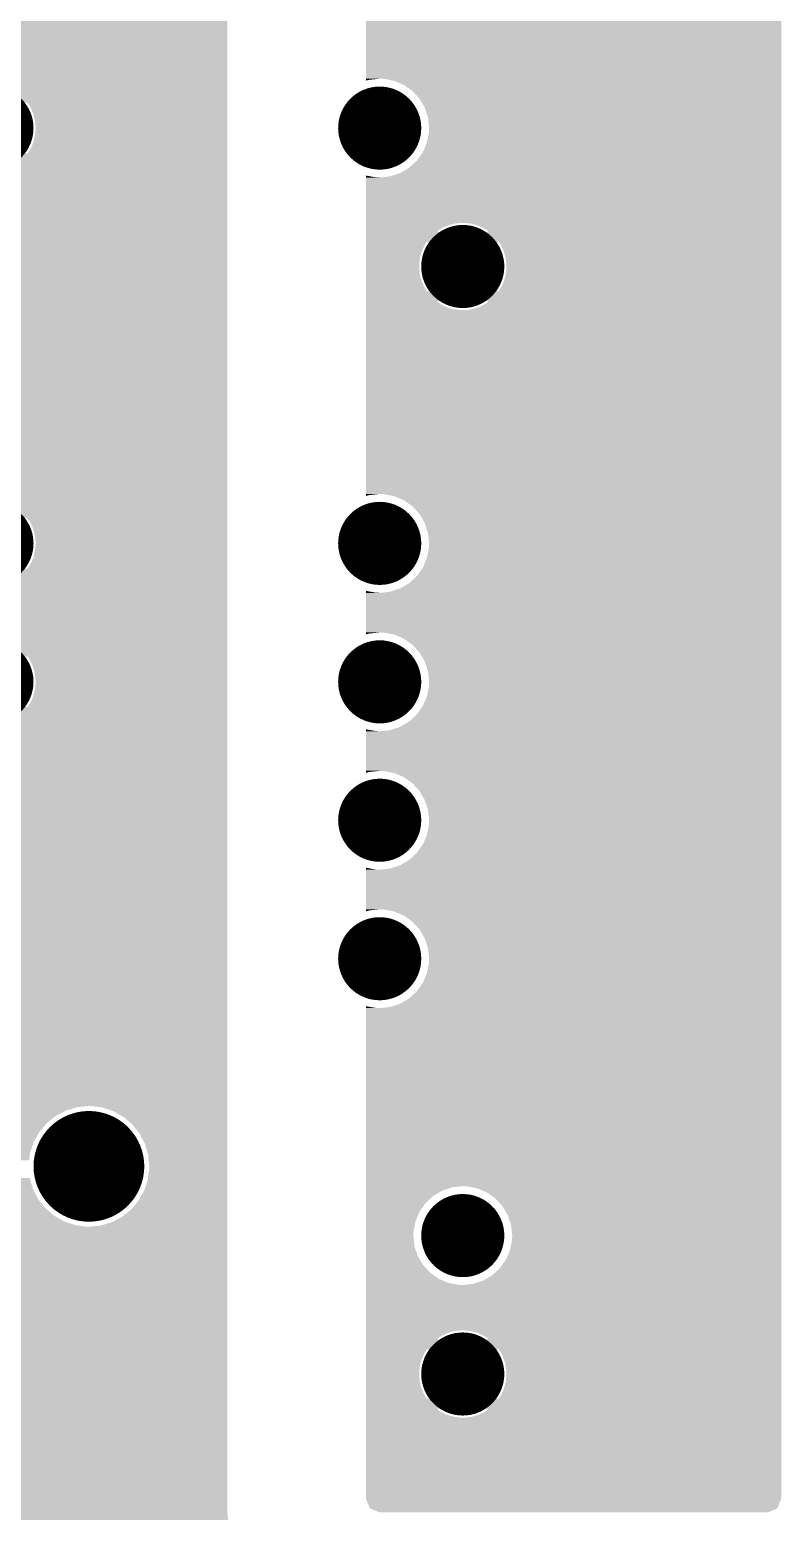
# Model space of a CAD drawing. Extents: x 295 to 953, y 10 to 290.
# Drawn here: x 604.23 to 615.6, y 142.3 to 164.8 of the extents above; entities that cross this region are included whole.
import ezdxf

# ---------------------------------------------------------------- set-up
doc = ezdxf.new("R2010")
doc.units = 0
doc.header["$LTSCALE"] = 5
doc.header["$MEASUREMENT"] = 0
doc.layers.get('0').update_dxf_attribs({"linetype": 'CONTINUOUS', "lineweight": 25})

msp = doc.modelspace()

# ---------------------------------------------------------------- linework, layer by layer
for points, const_width in [([(603.346, 163.313, 1), (603.974, 163.313, 1)], 0.629), ([(609.213, 163.313, 1), (609.842, 163.313, 1)], 0.629), ([(610.47, 161.218, 1), (611.099, 161.218, 1)], 0.629), ([(603.346, 157.027, 1), (603.974, 157.027, 1)], 0.629), ([(609.213, 157.027, 1), (609.842, 157.027, 1)], 0.629), ([(603.346, 154.931, 1), (603.974, 154.931, 1)], 0.629), ([(609.213, 154.931, 1), (609.842, 154.931, 1)], 0.629), ([(609.213, 152.836, 1), (609.842, 152.836, 1)], 0.629), ([(609.213, 150.74, 1), (609.842, 150.74, 1)], 0.629), ([(604.708, 147.597, 1), (605.546, 147.597, 1)], 0.838), ([(610.47, 146.549, 1), (611.099, 146.549, 1)], 0.629), ([(610.47, 144.454, 1), (611.099, 144.454, 1)], 0.629)]:
    msp.add_lwpolyline(points, format="xyb", close=True, dxfattribs=dict(const_width=const_width))
for points in [[(609.318, 164.061), (609.318, 166.756), (615.604, 164.061), (615.604, 166.756)], [(563.322, 163.973), (563.322, 165.543), (607.222, 163.973), (607.222, 165.543)], [(609.318, 164.044), (609.318, 164.061), (609.37, 164.044), (609.528, 164.061)], [(609.318, 164.032), (609.318, 164.044), (609.32, 164.032), (609.37, 164.044)], [(609.593, 164.058), (609.528, 164.061), (615.604, 164.058), (615.604, 164.061)], [(609.749, 164.028), (609.593, 164.058), (615.604, 164.028), (615.604, 164.058)], [(603.693, 163.972), (603.66, 163.973), (607.222, 163.972), (607.222, 163.973)], [(603.74, 163.968), (603.693, 163.972), (607.222, 163.968), (607.222, 163.972)], [(603.786, 163.961), (603.74, 163.968), (607.222, 163.961), (607.222, 163.968)], [(603.832, 163.95), (603.786, 163.961), (607.222, 163.95), (607.222, 163.961)], [(603.877, 163.937), (603.832, 163.95), (607.222, 163.937), (607.222, 163.95)], [(603.921, 163.92), (603.877, 163.937), (607.222, 163.92), (607.222, 163.937)], [(603.963, 163.899), (603.921, 163.92), (607.222, 163.899), (607.222, 163.92)], [(603.924, 163.731), (604.043, 163.85), (607.222, 163.731), (607.222, 163.85)], [(604.004, 163.876), (603.963, 163.899), (607.222, 163.876), (607.222, 163.899)], [(604.043, 163.85), (604.004, 163.876), (607.222, 163.85), (607.222, 163.876)], [(609.318, 164.031), (609.318, 164.032), (609.318, 164.031), (609.32, 164.032)], [(609.894, 163.965), (609.749, 164.028), (615.604, 163.965), (615.604, 164.028)], [(610.023, 163.874), (609.894, 163.965), (615.604, 163.874), (615.604, 163.965)], [(610.13, 163.757), (610.023, 163.874), (615.604, 163.757), (615.604, 163.874)], [(563.322, 163.696), (563.322, 163.731), (607.222, 163.696), (607.222, 163.731)], [(604.208, 163.681), (604.198, 163.696), (607.222, 163.681), (607.222, 163.696)], [(604.233, 163.642), (604.208, 163.681), (607.222, 163.642), (607.222, 163.681)], [(604.255, 163.6), (604.233, 163.642), (607.222, 163.6), (607.222, 163.642)], [(604.274, 163.557), (604.255, 163.6), (607.222, 163.557), (607.222, 163.6)], [(610.209, 163.621), (610.13, 163.757), (615.604, 163.621), (615.604, 163.757)], [(610.259, 163.47), (610.209, 163.621), (615.604, 163.47), (615.604, 163.621)], [(604.289, 163.513), (604.274, 163.557), (607.222, 163.513), (607.222, 163.557)], [(604.302, 163.467), (604.289, 163.513), (607.222, 163.467), (607.222, 163.513)], [(604.311, 163.421), (604.302, 163.467), (607.222, 163.421), (607.222, 163.467)], [(604.317, 163.374), (604.311, 163.421), (607.222, 163.374), (607.222, 163.421)], [(604.32, 163.328), (604.317, 163.374), (607.222, 163.328), (607.222, 163.374)], [(610.276, 163.313), (610.259, 163.47), (615.604, 163.313), (615.604, 163.47)], [(604.284, 163.096), (604.297, 163.141), (607.222, 163.096), (607.222, 163.141)], [(604.297, 163.141), (604.308, 163.187), (607.222, 163.141), (607.222, 163.187)], [(604.308, 163.187), (604.315, 163.234), (607.222, 163.187), (607.222, 163.234)], [(604.315, 163.234), (604.319, 163.281), (607.222, 163.234), (607.222, 163.281)], [(604.319, 163.281), (604.32, 163.328), (607.222, 163.281), (607.222, 163.328)], [(610.242, 163.092), (610.273, 163.247), (615.604, 163.092), (615.604, 163.247)], [(610.273, 163.247), (610.276, 163.313), (615.604, 163.247), (615.604, 163.313)], [(563.322, 162.895), (563.322, 162.93), (607.222, 162.895), (607.222, 162.93)], [(604.198, 162.93), (604.223, 162.969), (607.222, 162.93), (607.222, 162.969)], [(604.223, 162.969), (604.247, 163.01), (607.222, 162.969), (607.222, 163.01)], [(604.247, 163.01), (604.267, 163.053), (607.222, 163.01), (607.222, 163.053)], [(604.267, 163.053), (604.284, 163.096), (607.222, 163.053), (607.222, 163.096)], [(610.088, 162.818), (610.18, 162.947), (615.604, 162.818), (615.604, 162.947)], [(610.18, 162.947), (610.242, 163.092), (615.604, 162.947), (615.604, 163.092)], [(603.86, 162.684), (603.904, 162.7), (607.222, 162.684), (607.222, 162.7)], [(603.904, 162.7), (603.947, 162.719), (607.222, 162.7), (607.222, 162.719)], [(604.043, 162.776), (603.924, 162.895), (607.222, 162.776), (607.222, 162.895)], [(603.947, 162.719), (603.989, 162.741), (607.222, 162.719), (607.222, 162.741)], [(603.989, 162.741), (604.028, 162.765), (607.222, 162.741), (607.222, 162.765)], [(604.028, 162.765), (604.043, 162.776), (607.222, 162.765), (607.222, 162.776)], [(609.835, 162.631), (609.972, 162.711), (615.604, 162.631), (615.604, 162.711)], [(609.972, 162.711), (610.088, 162.818), (615.604, 162.711), (615.604, 162.818)], [(563.322, 162.131), (563.322, 162.653), (607.222, 162.131), (607.222, 162.653)], [(603.675, 162.653), (603.722, 162.656), (607.222, 162.653), (607.222, 162.656)], [(603.722, 162.656), (603.768, 162.662), (607.222, 162.656), (607.222, 162.662)], [(603.768, 162.662), (603.814, 162.671), (607.222, 162.662), (607.222, 162.671)], [(603.814, 162.671), (603.86, 162.684), (607.222, 162.671), (607.222, 162.684)], [(609.318, 162.594), (609.318, 162.595), (609.32, 162.594), (609.318, 162.595)], [(609.318, 162.567), (609.318, 162.594), (609.474, 162.567), (609.32, 162.594)], [(609.318, 162.565), (609.318, 162.567), (609.528, 162.565), (609.474, 162.567)], [(609.318, 161.878), (609.318, 162.565), (615.604, 161.878), (615.604, 162.565)], [(609.528, 162.565), (609.685, 162.582), (615.604, 162.565), (615.604, 162.582)], [(609.685, 162.582), (609.835, 162.631), (615.604, 162.582), (615.604, 162.631)], [(579.141, 162.107), (578.968, 162.131), (607.222, 162.107), (607.222, 162.131)], [(579.307, 162.051), (579.141, 162.107), (607.222, 162.051), (607.222, 162.107)], [(579.459, 161.965), (579.307, 162.051), (607.222, 161.965), (607.222, 162.051)], [(579.591, 161.851), (579.459, 161.965), (607.222, 161.851), (607.222, 161.965)], [(579.7, 161.714), (579.591, 161.851), (607.222, 161.714), (607.222, 161.851)], [(609.318, 161.876), (609.318, 161.878), (610.738, 161.876), (610.785, 161.878)], [(609.318, 161.871), (609.318, 161.876), (610.691, 161.871), (610.738, 161.876)], [(609.318, 161.863), (609.318, 161.871), (610.645, 161.863), (610.691, 161.871)], [(609.318, 161.851), (609.318, 161.863), (610.599, 161.851), (610.645, 161.863)], [(609.318, 161.836), (609.318, 161.851), (610.555, 161.836), (610.599, 161.851)], [(609.318, 161.818), (609.318, 161.836), (610.511, 161.818), (610.555, 161.836)], [(609.318, 161.797), (609.318, 161.818), (610.469, 161.797), (610.511, 161.818)], [(609.318, 161.773), (609.318, 161.797), (610.429, 161.773), (610.469, 161.797)], [(610.817, 161.877), (610.785, 161.878), (615.604, 161.877), (615.604, 161.878)], [(610.864, 161.873), (610.817, 161.877), (615.604, 161.873), (615.604, 161.877)], [(610.911, 161.866), (610.864, 161.873), (615.604, 161.866), (615.604, 161.873)], [(610.957, 161.855), (610.911, 161.866), (615.604, 161.855), (615.604, 161.866)], [(611.001, 161.841), (610.957, 161.855), (615.604, 161.841), (615.604, 161.855)], [(611.045, 161.824), (611.001, 161.841), (615.604, 161.824), (615.604, 161.841)], [(611.088, 161.804), (611.045, 161.824), (615.604, 161.804), (615.604, 161.824)], [(611.129, 161.781), (611.088, 161.804), (615.604, 161.781), (615.604, 161.804)], [(579.781, 161.559), (579.7, 161.714), (607.222, 161.559), (607.222, 161.714)], [(609.318, 161.755), (609.318, 161.773), (610.402, 161.755), (610.429, 161.773)], [(609.318, 161.636), (609.318, 161.755), (610.521, 161.636), (610.402, 161.755)], [(609.318, 161.601), (609.318, 161.636), (615.604, 161.601), (615.604, 161.636)], [(609.318, 161.562), (609.318, 161.601), (610.221, 161.562), (610.247, 161.601)], [(609.318, 161.521), (609.318, 161.562), (610.198, 161.521), (610.221, 161.562)], [(610.367, 161.482), (610.247, 161.601), (611.203, 161.482), (611.322, 161.601)], [(610.521, 161.636), (610.55, 161.653), (611.049, 161.636), (611.019, 161.653)], [(610.55, 161.653), (610.557, 161.656), (611.019, 161.653), (611.014, 161.656)], [(610.557, 161.656), (610.587, 161.671), (611.014, 161.656), (610.982, 161.671)], [(610.587, 161.671), (610.594, 161.673), (610.982, 161.671), (610.977, 161.673)], [(610.594, 161.673), (610.625, 161.686), (610.977, 161.673), (610.944, 161.686)], [(610.625, 161.686), (610.632, 161.688), (610.944, 161.686), (610.939, 161.688)], [(610.632, 161.688), (610.664, 161.697), (610.939, 161.688), (610.905, 161.697)], [(610.664, 161.697), (610.671, 161.699), (610.905, 161.697), (610.899, 161.699)], [(610.671, 161.699), (610.704, 161.705), (610.899, 161.699), (610.865, 161.705)], [(610.704, 161.705), (610.712, 161.706), (610.865, 161.705), (610.859, 161.706)], [(610.712, 161.706), (610.744, 161.71), (610.859, 161.706), (610.823, 161.71)], [(610.744, 161.71), (610.756, 161.711), (610.823, 161.71), (610.819, 161.711)], [(610.756, 161.711), (610.785, 161.712), (610.819, 161.711), (610.785, 161.712)], [(611.049, 161.636), (611.168, 161.755), (615.604, 161.636), (615.604, 161.755)], [(611.168, 161.755), (611.129, 161.781), (615.604, 161.755), (615.604, 161.781)], [(611.333, 161.586), (611.322, 161.601), (615.604, 161.586), (615.604, 161.601)], [(611.357, 161.546), (611.333, 161.586), (615.604, 161.546), (615.604, 161.586)], [(579.83, 161.392), (579.781, 161.559), (607.222, 161.392), (607.222, 161.559)], [(579.847, 161.218), (579.83, 161.392), (607.222, 161.218), (607.222, 161.392)], [(609.318, 161.478), (609.318, 161.521), (610.178, 161.478), (610.198, 161.521)], [(609.318, 161.434), (609.318, 161.478), (610.161, 161.434), (610.178, 161.478)], [(609.318, 161.389), (609.318, 161.434), (610.147, 161.389), (610.161, 161.434)], [(609.318, 161.344), (609.318, 161.389), (610.137, 161.344), (610.147, 161.389)], [(609.318, 161.297), (609.318, 161.344), (610.13, 161.297), (610.137, 161.344)], [(610.304, 161.332), (610.307, 161.345), (611.266, 161.332), (611.263, 161.345)], [(610.307, 161.345), (610.315, 161.371), (611.263, 161.345), (611.254, 161.371)], [(610.315, 161.371), (610.319, 161.384), (611.254, 161.371), (611.251, 161.384)], [(610.319, 161.384), (610.329, 161.409), (611.251, 161.384), (611.24, 161.409)], [(610.329, 161.409), (610.335, 161.421), (611.24, 161.409), (611.235, 161.421)], [(610.335, 161.421), (610.346, 161.446), (611.235, 161.421), (611.223, 161.446)], [(610.346, 161.446), (610.353, 161.458), (611.223, 161.446), (611.217, 161.458)], [(610.353, 161.458), (610.367, 161.482), (611.217, 161.458), (611.203, 161.482)], [(611.379, 161.504), (611.357, 161.546), (615.604, 161.504), (615.604, 161.546)], [(611.398, 161.461), (611.379, 161.504), (615.604, 161.461), (615.604, 161.504)], [(611.414, 161.417), (611.398, 161.461), (615.604, 161.417), (615.604, 161.461)], [(611.427, 161.372), (611.414, 161.417), (615.604, 161.372), (615.604, 161.417)], [(611.436, 161.326), (611.427, 161.372), (615.604, 161.326), (615.604, 161.372)], [(579.833, 161.083), (579.846, 161.183), (607.222, 161.083), (607.222, 161.183)], [(579.846, 161.183), (579.847, 161.218), (607.222, 161.183), (607.222, 161.218)], [(609.318, 161.25), (609.318, 161.297), (610.126, 161.25), (610.13, 161.297)], [(609.318, 161.203), (609.318, 161.25), (610.125, 161.203), (610.126, 161.25)], [(609.318, 161.156), (609.318, 161.203), (610.128, 161.156), (610.125, 161.203)], [(609.318, 161.11), (609.318, 161.156), (610.134, 161.11), (610.128, 161.156)], [(610.29, 161.211), (610.291, 161.224), (611.279, 161.211), (611.279, 161.224)], [(610.292, 161.183), (610.29, 161.211), (611.278, 161.183), (611.279, 161.211)], [(610.291, 161.252), (610.293, 161.265), (611.278, 161.252), (611.277, 161.265)], [(610.291, 161.224), (610.291, 161.252), (611.279, 161.224), (611.278, 161.252)], [(610.293, 161.17), (610.292, 161.183), (611.277, 161.17), (611.278, 161.183)], [(610.293, 161.265), (610.296, 161.292), (611.277, 161.265), (611.273, 161.292)], [(610.296, 161.143), (610.293, 161.17), (611.274, 161.143), (611.277, 161.17)], [(610.296, 161.292), (610.298, 161.305), (611.273, 161.292), (611.272, 161.305)], [(610.298, 161.13), (610.296, 161.143), (611.271, 161.13), (611.274, 161.143)], [(610.298, 161.305), (610.304, 161.332), (611.272, 161.305), (611.266, 161.332)], [(610.304, 161.103), (610.298, 161.13), (611.266, 161.103), (611.271, 161.13)], [(611.433, 161.092), (611.44, 161.138), (615.604, 161.092), (615.604, 161.138)], [(611.442, 161.279), (611.436, 161.326), (615.604, 161.279), (615.604, 161.326)], [(611.44, 161.138), (611.444, 161.185), (615.604, 161.138), (615.604, 161.185)], [(611.445, 161.232), (611.442, 161.279), (615.604, 161.232), (615.604, 161.279)], [(611.444, 161.185), (611.445, 161.232), (615.604, 161.185), (615.604, 161.232)], [(596.953, 161.06), (596.779, 161.083), (607.222, 161.06), (607.222, 161.083)], [(597.118, 161.004), (596.953, 161.06), (607.222, 161.004), (607.222, 161.06)], [(597.27, 160.917), (597.118, 161.004), (607.222, 160.917), (607.222, 161.004)], [(597.403, 160.804), (597.27, 160.917), (607.222, 160.804), (607.222, 160.917)], [(609.318, 161.063), (609.318, 161.11), (610.143, 161.063), (610.134, 161.11)], [(609.318, 161.018), (609.318, 161.063), (610.156, 161.018), (610.143, 161.063)], [(609.318, 160.974), (609.318, 161.018), (610.171, 160.974), (610.156, 161.018)], [(609.318, 160.931), (609.318, 160.974), (610.19, 160.931), (610.171, 160.974)], [(609.318, 160.889), (609.318, 160.931), (610.212, 160.889), (610.19, 160.931)], [(609.318, 160.849), (609.318, 160.889), (610.237, 160.849), (610.212, 160.889)], [(610.247, 160.834), (610.367, 160.953), (611.322, 160.834), (611.203, 160.953)], [(610.307, 161.09), (610.304, 161.103), (611.262, 161.09), (611.266, 161.103)], [(610.315, 161.064), (610.307, 161.09), (611.255, 161.064), (611.262, 161.09)], [(610.319, 161.051), (610.315, 161.064), (611.25, 161.051), (611.255, 161.064)], [(610.329, 161.026), (610.319, 161.051), (611.241, 161.026), (611.25, 161.051)], [(610.334, 161.014), (610.329, 161.026), (611.235, 161.014), (611.241, 161.026)], [(610.347, 160.989), (610.334, 161.014), (611.223, 160.989), (611.235, 161.014)], [(610.353, 160.977), (610.347, 160.989), (611.217, 160.977), (611.223, 160.989)], [(610.367, 160.954), (610.353, 160.977), (611.203, 160.954), (611.217, 160.977)], [(610.367, 160.953), (610.367, 160.954), (611.203, 160.953), (611.203, 160.954)], [(611.348, 160.874), (611.371, 160.915), (615.604, 160.874), (615.604, 160.915)], [(611.371, 160.915), (611.391, 160.957), (615.604, 160.915), (615.604, 160.957)], [(611.391, 160.957), (611.408, 161.001), (615.604, 160.957), (615.604, 161.001)], [(611.408, 161.001), (611.422, 161.046), (615.604, 161.001), (615.604, 161.046)], [(611.422, 161.046), (611.433, 161.092), (615.604, 161.046), (615.604, 161.092)], [(597.512, 160.667), (597.403, 160.804), (607.222, 160.667), (607.222, 160.804)], [(597.592, 160.511), (597.512, 160.667), (607.222, 160.511), (607.222, 160.667)], [(609.318, 160.834), (609.318, 160.849), (610.247, 160.834), (610.237, 160.849)], [(609.318, 160.799), (609.318, 160.834), (615.604, 160.799), (615.604, 160.834)], [(609.318, 160.68), (609.318, 160.799), (610.402, 160.68), (610.521, 160.799)], [(609.318, 160.654), (609.318, 160.68), (610.441, 160.654), (610.402, 160.68)], [(610.551, 160.782), (610.521, 160.799), (611.019, 160.782), (611.049, 160.799)], [(610.556, 160.779), (610.551, 160.782), (611.013, 160.779), (611.019, 160.782)], [(610.587, 160.764), (610.556, 160.779), (610.983, 160.764), (611.013, 160.779)], [(610.593, 160.762), (610.587, 160.764), (610.976, 160.762), (610.983, 160.764)], [(610.625, 160.75), (610.593, 160.762), (610.945, 160.75), (610.976, 160.762)], [(610.631, 160.748), (610.625, 160.75), (610.938, 160.748), (610.945, 160.75)], [(610.665, 160.738), (610.631, 160.748), (610.906, 160.738), (610.938, 160.748)], [(610.67, 160.737), (610.665, 160.738), (610.898, 160.737), (610.906, 160.738)], [(610.705, 160.73), (610.67, 160.737), (610.866, 160.73), (610.898, 160.737)], [(610.71, 160.729), (610.705, 160.73), (610.858, 160.729), (610.866, 160.73)], [(610.746, 160.725), (610.71, 160.729), (610.826, 160.725), (610.858, 160.729)], [(610.751, 160.724), (610.746, 160.725), (610.814, 160.724), (610.826, 160.725)], [(610.785, 160.723), (610.751, 160.724), (610.785, 160.723), (610.814, 160.724)], [(611.168, 160.68), (611.049, 160.799), (615.604, 160.68), (615.604, 160.799)], [(611.113, 160.645), (611.153, 160.67), (615.604, 160.645), (615.604, 160.67)], [(611.153, 160.67), (611.168, 160.68), (615.604, 160.67), (615.604, 160.68)], [(611.322, 160.834), (611.348, 160.874), (615.604, 160.834), (615.604, 160.874)], [(597.642, 160.344), (597.592, 160.511), (607.222, 160.344), (607.222, 160.511)], [(609.318, 160.631), (609.318, 160.654), (610.482, 160.631), (610.441, 160.654)], [(609.318, 160.611), (609.318, 160.631), (610.524, 160.611), (610.482, 160.631)], [(609.318, 160.594), (609.318, 160.611), (610.568, 160.594), (610.524, 160.611)], [(609.318, 160.58), (609.318, 160.594), (610.613, 160.58), (610.568, 160.594)], [(609.318, 160.57), (609.318, 160.58), (610.659, 160.57), (610.613, 160.58)], [(609.318, 160.562), (609.318, 160.57), (610.705, 160.562), (610.659, 160.57)], [(609.318, 160.558), (609.318, 160.562), (610.752, 160.558), (610.705, 160.562)], [(609.318, 157.775), (609.318, 160.558), (615.604, 157.775), (615.604, 160.558)], [(609.318, 160.558), (609.318, 160.558), (610.799, 160.558), (610.752, 160.558)], [(610.799, 160.558), (610.846, 160.56), (615.604, 160.558), (615.604, 160.56)], [(610.846, 160.56), (610.893, 160.566), (615.604, 160.56), (615.604, 160.566)], [(610.893, 160.566), (610.939, 160.576), (615.604, 160.566), (615.604, 160.576)], [(610.939, 160.576), (610.984, 160.588), (615.604, 160.576), (615.604, 160.588)], [(610.984, 160.588), (611.029, 160.604), (615.604, 160.588), (615.604, 160.604)], [(611.029, 160.604), (611.072, 160.623), (615.604, 160.604), (615.604, 160.623)], [(611.072, 160.623), (611.113, 160.645), (615.604, 160.623), (615.604, 160.645)], [(597.659, 160.17), (597.642, 160.344), (607.222, 160.17), (607.222, 160.344)], [(597.635, 159.962), (597.658, 160.135), (607.222, 159.962), (607.222, 160.135)], [(597.658, 160.135), (597.659, 160.17), (607.222, 160.135), (607.222, 160.17)], [(597.492, 159.644), (597.579, 159.796), (607.222, 159.644), (607.222, 159.796)], [(597.579, 159.796), (597.635, 159.962), (607.222, 159.796), (607.222, 159.962)], [(597.379, 159.512), (597.492, 159.644), (607.222, 159.512), (607.222, 159.644)], [(596.919, 159.273), (597.087, 159.322), (607.222, 159.273), (607.222, 159.322)], [(597.087, 159.322), (597.242, 159.403), (607.222, 159.322), (607.222, 159.403)], [(597.242, 159.403), (597.379, 159.512), (607.222, 159.403), (607.222, 159.512)], [(563.322, 157.687), (563.322, 159.256), (607.222, 157.687), (607.222, 159.256)], [(596.745, 159.256), (596.919, 159.273), (607.222, 159.256), (607.222, 159.273)], [(609.318, 157.758), (609.318, 157.775), (609.37, 157.758), (609.528, 157.775)], [(609.318, 157.745), (609.318, 157.758), (609.32, 157.745), (609.37, 157.758)], [(609.318, 157.745), (609.318, 157.745), (609.318, 157.745), (609.32, 157.745)], [(609.593, 157.772), (609.528, 157.775), (615.604, 157.772), (615.604, 157.775)], [(609.749, 157.741), (609.593, 157.772), (615.604, 157.741), (615.604, 157.772)], [(609.894, 157.679), (609.749, 157.741), (615.604, 157.679), (615.604, 157.741)], [(603.693, 157.686), (603.66, 157.687), (607.222, 157.686), (607.222, 157.687)], [(603.74, 157.682), (603.693, 157.686), (607.222, 157.682), (607.222, 157.686)], [(603.786, 157.675), (603.74, 157.682), (607.222, 157.675), (607.222, 157.682)], [(603.832, 157.664), (603.786, 157.675), (607.222, 157.664), (607.222, 157.675)], [(603.877, 157.65), (603.832, 157.664), (607.222, 157.65), (607.222, 157.664)], [(603.921, 157.633), (603.877, 157.65), (607.222, 157.633), (607.222, 157.65)], [(603.963, 157.613), (603.921, 157.633), (607.222, 157.613), (607.222, 157.633)], [(603.924, 157.445), (604.043, 157.564), (607.222, 157.445), (607.222, 157.564)], [(604.004, 157.59), (603.963, 157.613), (607.222, 157.59), (607.222, 157.613)], [(604.043, 157.564), (604.004, 157.59), (607.222, 157.564), (607.222, 157.59)], [(610.023, 157.587), (609.894, 157.679), (615.604, 157.587), (615.604, 157.679)], [(610.13, 157.471), (610.023, 157.587), (615.604, 157.471), (615.604, 157.587)], [(563.322, 157.41), (563.322, 157.445), (607.222, 157.41), (607.222, 157.445)], [(604.208, 157.395), (604.198, 157.41), (607.222, 157.395), (607.222, 157.41)], [(604.233, 157.355), (604.208, 157.395), (607.222, 157.355), (607.222, 157.395)], [(604.255, 157.313), (604.233, 157.355), (607.222, 157.313), (607.222, 157.355)], [(604.274, 157.27), (604.255, 157.313), (607.222, 157.27), (607.222, 157.313)], [(610.209, 157.334), (610.13, 157.471), (615.604, 157.334), (615.604, 157.471)], [(610.259, 157.184), (610.209, 157.334), (615.604, 157.184), (615.604, 157.334)], [(604.289, 157.226), (604.274, 157.27), (607.222, 157.226), (607.222, 157.27)], [(604.302, 157.181), (604.289, 157.226), (607.222, 157.181), (607.222, 157.226)], [(604.311, 157.135), (604.302, 157.181), (607.222, 157.135), (607.222, 157.181)], [(604.317, 157.088), (604.311, 157.135), (607.222, 157.088), (607.222, 157.135)], [(604.32, 157.041), (604.317, 157.088), (607.222, 157.041), (607.222, 157.088)], [(610.276, 157.027), (610.259, 157.184), (615.604, 157.027), (615.604, 157.184)], [(604.284, 156.81), (604.297, 156.855), (607.222, 156.81), (607.222, 156.855)], [(604.297, 156.855), (604.308, 156.901), (607.222, 156.855), (607.222, 156.901)], [(604.308, 156.901), (604.315, 156.947), (607.222, 156.901), (607.222, 156.947)], [(604.315, 156.947), (604.319, 156.994), (607.222, 156.947), (607.222, 156.994)], [(604.319, 156.994), (604.32, 157.041), (607.222, 156.994), (607.222, 157.041)], [(610.242, 156.806), (610.273, 156.961), (615.604, 156.806), (615.604, 156.961)], [(610.273, 156.961), (610.276, 157.027), (615.604, 156.961), (615.604, 157.027)], [(563.322, 156.608), (563.322, 156.643), (607.222, 156.608), (607.222, 156.643)], [(604.198, 156.643), (604.223, 156.683), (607.222, 156.643), (607.222, 156.683)], [(604.223, 156.683), (604.247, 156.724), (607.222, 156.683), (607.222, 156.724)], [(604.247, 156.724), (604.267, 156.766), (607.222, 156.724), (607.222, 156.766)], [(604.267, 156.766), (604.284, 156.81), (607.222, 156.766), (607.222, 156.81)], [(610.088, 156.531), (610.18, 156.66), (615.604, 156.531), (615.604, 156.66)], [(610.18, 156.66), (610.242, 156.806), (615.604, 156.66), (615.604, 156.806)], [(603.814, 156.385), (603.86, 156.397), (607.222, 156.385), (607.222, 156.397)], [(603.86, 156.397), (603.904, 156.413), (607.222, 156.397), (607.222, 156.413)], [(603.904, 156.413), (603.947, 156.432), (607.222, 156.413), (607.222, 156.432)], [(604.043, 156.489), (603.924, 156.608), (607.222, 156.489), (607.222, 156.608)], [(603.947, 156.432), (603.989, 156.454), (607.222, 156.432), (607.222, 156.454)], [(603.989, 156.454), (604.028, 156.479), (607.222, 156.454), (607.222, 156.479)], [(604.028, 156.479), (604.043, 156.489), (607.222, 156.479), (607.222, 156.489)], [(609.835, 156.345), (609.972, 156.424), (615.604, 156.345), (615.604, 156.424)], [(609.972, 156.424), (610.088, 156.531), (615.604, 156.424), (615.604, 156.531)], [(563.322, 155.591), (563.322, 156.367), (607.222, 155.591), (607.222, 156.367)], [(603.675, 156.367), (603.722, 156.369), (607.222, 156.367), (607.222, 156.369)], [(603.722, 156.369), (603.768, 156.375), (607.222, 156.369), (607.222, 156.375)], [(603.768, 156.375), (603.814, 156.385), (607.222, 156.375), (607.222, 156.385)], [(609.318, 156.28), (609.318, 156.308), (609.474, 156.28), (609.32, 156.308)], [(609.318, 156.308), (609.318, 156.308), (609.32, 156.308), (609.318, 156.308)], [(609.318, 156.278), (609.318, 156.28), (609.528, 156.278), (609.474, 156.28)], [(609.318, 155.679), (609.318, 156.278), (615.604, 155.679), (615.604, 156.278)], [(609.528, 156.278), (609.685, 156.295), (615.604, 156.278), (615.604, 156.295)], [(609.685, 156.295), (609.835, 156.345), (615.604, 156.295), (615.604, 156.345)], [(603.693, 155.59), (603.66, 155.591), (607.222, 155.59), (607.222, 155.591)], [(603.74, 155.586), (603.693, 155.59), (607.222, 155.586), (607.222, 155.59)], [(603.786, 155.579), (603.74, 155.586), (607.222, 155.579), (607.222, 155.586)], [(603.832, 155.568), (603.786, 155.579), (607.222, 155.568), (607.222, 155.579)], [(603.877, 155.555), (603.832, 155.568), (607.222, 155.555), (607.222, 155.568)], [(603.921, 155.538), (603.877, 155.555), (607.222, 155.538), (607.222, 155.555)], [(603.963, 155.517), (603.921, 155.538), (607.222, 155.517), (607.222, 155.538)], [(604.004, 155.494), (603.963, 155.517), (607.222, 155.494), (607.222, 155.517)], [(604.043, 155.468), (604.004, 155.494), (607.222, 155.468), (607.222, 155.494)], [(609.318, 155.662), (609.318, 155.679), (609.37, 155.662), (609.528, 155.679)], [(609.318, 155.65), (609.318, 155.662), (609.32, 155.65), (609.37, 155.662)], [(609.318, 155.649), (609.318, 155.65), (609.318, 155.649), (609.32, 155.65)], [(609.593, 155.676), (609.528, 155.679), (615.604, 155.676), (615.604, 155.679)], [(609.749, 155.646), (609.593, 155.676), (615.604, 155.646), (615.604, 155.676)], [(609.894, 155.583), (609.749, 155.646), (615.604, 155.583), (615.604, 155.646)], [(610.023, 155.492), (609.894, 155.583), (615.604, 155.492), (615.604, 155.583)], [(610.13, 155.375), (610.023, 155.492), (615.604, 155.375), (615.604, 155.492)], [(563.322, 155.314), (563.322, 155.349), (607.222, 155.314), (607.222, 155.349)], [(603.924, 155.349), (604.043, 155.468), (607.222, 155.349), (607.222, 155.468)], [(604.208, 155.299), (604.198, 155.314), (607.222, 155.299), (607.222, 155.314)], [(604.233, 155.26), (604.208, 155.299), (607.222, 155.26), (607.222, 155.299)], [(610.209, 155.239), (610.13, 155.375), (615.604, 155.239), (615.604, 155.375)], [(604.255, 155.218), (604.233, 155.26), (607.222, 155.218), (607.222, 155.26)], [(604.274, 155.175), (604.255, 155.218), (607.222, 155.175), (607.222, 155.218)], [(604.289, 155.131), (604.274, 155.175), (607.222, 155.131), (607.222, 155.175)], [(604.302, 155.085), (604.289, 155.131), (607.222, 155.085), (607.222, 155.131)], [(604.311, 155.039), (604.302, 155.085), (607.222, 155.039), (607.222, 155.085)], [(604.317, 154.992), (604.311, 155.039), (607.222, 154.992), (607.222, 155.039)], [(610.259, 155.088), (610.209, 155.239), (615.604, 155.088), (615.604, 155.239)], [(610.276, 154.931), (610.259, 155.088), (615.604, 154.931), (615.604, 155.088)], [(604.308, 154.805), (604.315, 154.852), (607.222, 154.805), (607.222, 154.852)], [(604.315, 154.852), (604.319, 154.899), (607.222, 154.852), (607.222, 154.899)], [(604.32, 154.946), (604.317, 154.992), (607.222, 154.946), (607.222, 154.992)], [(604.319, 154.899), (604.32, 154.946), (607.222, 154.899), (607.222, 154.946)], [(610.242, 154.71), (610.273, 154.865), (615.604, 154.71), (615.604, 154.865)], [(610.273, 154.865), (610.276, 154.931), (615.604, 154.865), (615.604, 154.931)], [(604.198, 154.548), (604.223, 154.587), (607.222, 154.548), (607.222, 154.587)], [(604.223, 154.587), (604.247, 154.628), (607.222, 154.587), (607.222, 154.628)], [(604.247, 154.628), (604.267, 154.671), (607.222, 154.628), (607.222, 154.671)], [(604.267, 154.671), (604.284, 154.714), (607.222, 154.671), (607.222, 154.714)], [(604.284, 154.714), (604.297, 154.759), (607.222, 154.714), (607.222, 154.759)], [(604.297, 154.759), (604.308, 154.805), (607.222, 154.759), (607.222, 154.805)], [(610.18, 154.565), (610.242, 154.71), (615.604, 154.565), (615.604, 154.71)], [(563.322, 154.513), (563.322, 154.548), (607.222, 154.513), (607.222, 154.548)], [(604.043, 154.394), (603.924, 154.513), (607.222, 154.394), (607.222, 154.513)], [(603.989, 154.359), (604.028, 154.383), (607.222, 154.359), (607.222, 154.383)], [(604.028, 154.383), (604.043, 154.394), (607.222, 154.383), (607.222, 154.394)], [(609.972, 154.329), (610.088, 154.436), (615.604, 154.329), (615.604, 154.436)], [(610.088, 154.436), (610.18, 154.565), (615.604, 154.436), (615.604, 154.565)], [(563.322, 152.417), (563.322, 154.271), (607.222, 152.417), (607.222, 154.271)], [(603.675, 154.271), (603.722, 154.274), (607.222, 154.271), (607.222, 154.274)], [(603.722, 154.274), (603.768, 154.28), (607.222, 154.274), (607.222, 154.28)], [(603.768, 154.28), (603.814, 154.289), (607.222, 154.28), (607.222, 154.289)], [(603.814, 154.289), (603.86, 154.302), (607.222, 154.289), (607.222, 154.302)], [(603.86, 154.302), (603.904, 154.318), (607.222, 154.302), (607.222, 154.318)], [(603.904, 154.318), (603.947, 154.337), (607.222, 154.318), (607.222, 154.337)], [(603.947, 154.337), (603.989, 154.359), (607.222, 154.337), (607.222, 154.359)], [(609.318, 154.212), (609.318, 154.213), (609.32, 154.212), (609.318, 154.213)], [(609.318, 154.185), (609.318, 154.212), (609.474, 154.185), (609.32, 154.212)], [(609.318, 154.183), (609.318, 154.185), (609.528, 154.183), (609.474, 154.185)], [(609.318, 153.584), (609.318, 154.183), (615.604, 153.584), (615.604, 154.183)], [(609.528, 154.183), (609.685, 154.2), (615.604, 154.183), (615.604, 154.2)], [(609.685, 154.2), (609.835, 154.249), (615.604, 154.2), (615.604, 154.249)], [(609.835, 154.249), (609.972, 154.329), (615.604, 154.249), (615.604, 154.329)], [(609.318, 153.567), (609.318, 153.584), (609.37, 153.567), (609.528, 153.584)], [(609.318, 153.554), (609.318, 153.567), (609.32, 153.554), (609.37, 153.567)], [(609.318, 153.554), (609.318, 153.554), (609.318, 153.554), (609.32, 153.554)], [(609.593, 153.581), (609.528, 153.584), (615.604, 153.581), (615.604, 153.584)], [(609.749, 153.55), (609.593, 153.581), (615.604, 153.55), (615.604, 153.581)], [(609.894, 153.488), (609.749, 153.55), (615.604, 153.488), (615.604, 153.55)], [(610.023, 153.396), (609.894, 153.488), (615.604, 153.396), (615.604, 153.488)], [(610.13, 153.28), (610.023, 153.396), (615.604, 153.28), (615.604, 153.396)], [(610.209, 153.143), (610.13, 153.28), (615.604, 153.143), (615.604, 153.28)], [(610.259, 152.993), (610.209, 153.143), (615.604, 152.993), (615.604, 153.143)], [(610.276, 152.836), (610.259, 152.993), (615.604, 152.836), (615.604, 152.993)], [(610.273, 152.77), (610.276, 152.836), (615.604, 152.77), (615.604, 152.836)], [(610.18, 152.469), (610.242, 152.615), (615.604, 152.469), (615.604, 152.615)], [(610.242, 152.615), (610.273, 152.77), (615.604, 152.615), (615.604, 152.77)], [(563.322, 152.416), (563.322, 152.417), (607.222, 152.416), (607.222, 152.417)], [(581.144, 152.406), (581.029, 152.416), (607.222, 152.406), (607.222, 152.416)], [(581.282, 152.363), (581.144, 152.406), (607.222, 152.363), (607.222, 152.406)], [(581.407, 152.29), (581.282, 152.363), (607.222, 152.29), (607.222, 152.363)], [(609.972, 152.233), (610.088, 152.34), (615.604, 152.233), (615.604, 152.34)], [(610.088, 152.34), (610.18, 152.469), (615.604, 152.34), (615.604, 152.469)], [(581.512, 152.19), (581.407, 152.29), (607.222, 152.19), (607.222, 152.29)], [(581.591, 152.068), (581.512, 152.19), (607.222, 152.068), (607.222, 152.19)], [(609.318, 152.089), (609.318, 152.117), (609.474, 152.089), (609.32, 152.117)], [(609.318, 152.117), (609.318, 152.117), (609.32, 152.117), (609.318, 152.117)], [(609.685, 152.104), (609.835, 152.154), (615.604, 152.104), (615.604, 152.154)], [(609.835, 152.154), (609.972, 152.233), (615.604, 152.154), (615.604, 152.233)], [(581.641, 151.932), (581.591, 152.068), (607.222, 151.932), (607.222, 152.068)], [(581.657, 151.788), (581.641, 151.932), (607.222, 151.788), (607.222, 151.932)], [(609.318, 152.087), (609.318, 152.089), (609.528, 152.087), (609.474, 152.089)], [(609.318, 151.488), (609.318, 152.087), (615.604, 151.488), (615.604, 152.087)], [(609.528, 152.087), (609.685, 152.104), (615.604, 152.087), (615.604, 152.104)], [(581.657, 148.886), (581.657, 151.788), (607.222, 148.886), (607.222, 151.788)], [(609.318, 151.471), (609.318, 151.488), (609.37, 151.471), (609.528, 151.488)], [(609.318, 151.459), (609.318, 151.471), (609.32, 151.459), (609.37, 151.471)], [(609.318, 151.458), (609.318, 151.459), (609.318, 151.458), (609.32, 151.459)], [(609.593, 151.485), (609.528, 151.488), (615.604, 151.485), (615.604, 151.488)], [(609.749, 151.455), (609.593, 151.485), (615.604, 151.455), (615.604, 151.485)], [(609.894, 151.392), (609.749, 151.455), (615.604, 151.392), (615.604, 151.455)], [(610.023, 151.301), (609.894, 151.392), (615.604, 151.301), (615.604, 151.392)], [(610.13, 151.184), (610.023, 151.301), (615.604, 151.184), (615.604, 151.301)], [(610.209, 151.048), (610.13, 151.184), (615.604, 151.048), (615.604, 151.184)], [(610.259, 150.897), (610.209, 151.048), (615.604, 150.897), (615.604, 151.048)], [(610.276, 150.74), (610.259, 150.897), (615.604, 150.74), (615.604, 150.897)], [(610.242, 150.519), (610.273, 150.674), (615.604, 150.519), (615.604, 150.674)], [(610.273, 150.674), (610.276, 150.74), (615.604, 150.674), (615.604, 150.74)], [(610.088, 150.245), (610.18, 150.374), (615.604, 150.245), (615.604, 150.374)], [(610.18, 150.374), (610.242, 150.519), (615.604, 150.374), (615.604, 150.519)], [(609.835, 150.058), (609.972, 150.138), (615.604, 150.058), (615.604, 150.138)], [(609.972, 150.138), (610.088, 150.245), (615.604, 150.138), (615.604, 150.245)], [(609.318, 150.021), (609.318, 150.022), (609.32, 150.021), (609.318, 150.022)], [(609.318, 149.994), (609.318, 150.021), (609.474, 149.994), (609.32, 150.021)], [(609.318, 149.992), (609.318, 149.994), (609.528, 149.992), (609.474, 149.994)], [(609.318, 147.297), (609.318, 149.992), (615.604, 147.297), (615.604, 149.992)], [(609.528, 149.992), (609.685, 150.009), (615.604, 149.992), (615.604, 150.009)], [(609.685, 150.009), (609.835, 150.058), (615.604, 150.009), (615.604, 150.058)], [(596.568, 148.885), (596.535, 148.886), (607.222, 148.885), (607.222, 148.886)], [(596.615, 148.881), (596.568, 148.885), (607.222, 148.881), (607.222, 148.885)], [(596.661, 148.873), (596.615, 148.881), (607.222, 148.873), (607.222, 148.881)], [(596.707, 148.863), (596.661, 148.873), (607.222, 148.863), (607.222, 148.873)], [(596.752, 148.849), (596.707, 148.863), (607.222, 148.849), (607.222, 148.863)], [(596.796, 148.832), (596.752, 148.849), (607.222, 148.832), (607.222, 148.849)], [(596.838, 148.812), (596.796, 148.832), (607.222, 148.812), (607.222, 148.832)], [(596.799, 148.644), (596.919, 148.763), (607.222, 148.644), (607.222, 148.763)], [(596.879, 148.789), (596.838, 148.812), (607.222, 148.789), (607.222, 148.812)], [(596.919, 148.763), (596.879, 148.789), (607.222, 148.763), (607.222, 148.789)], [(581.657, 148.609), (581.657, 148.644), (607.222, 148.609), (607.222, 148.644)], [(597.083, 148.594), (597.073, 148.609), (607.222, 148.594), (607.222, 148.609)], [(597.108, 148.554), (597.083, 148.594), (607.222, 148.554), (607.222, 148.594)], [(597.13, 148.512), (597.108, 148.554), (607.222, 148.512), (607.222, 148.554)], [(597.131, 148.51), (597.13, 148.512), (607.222, 148.51), (607.222, 148.512)], [(597.138, 148.494), (597.131, 148.51), (604.953, 148.494), (605.127, 148.51)], [(605.335, 148.487), (605.161, 148.51), (607.222, 148.487), (607.222, 148.51)], [(597.149, 148.469), (597.138, 148.494), (604.87, 148.469), (604.953, 148.494)], [(597.158, 148.444), (597.149, 148.469), (604.785, 148.444), (604.87, 148.469)], [(597.165, 148.425), (597.158, 148.444), (604.748, 148.425), (604.785, 148.444)], [(597.177, 148.38), (597.165, 148.425), (604.661, 148.38), (604.748, 148.425)], [(597.18, 148.364), (597.177, 148.38), (604.63, 148.364), (604.661, 148.38)], [(597.187, 148.334), (597.18, 148.364), (604.592, 148.334), (604.63, 148.364)], [(597.193, 148.287), (597.187, 148.334), (604.533, 148.287), (604.592, 148.334)], [(597.194, 148.255), (597.193, 148.287), (604.493, 148.255), (604.533, 148.287)], [(605.5, 148.431), (605.335, 148.487), (607.222, 148.431), (607.222, 148.487)], [(605.652, 148.344), (605.5, 148.431), (607.222, 148.344), (607.222, 148.431)], [(605.785, 148.231), (605.652, 148.344), (607.222, 148.231), (607.222, 148.344)], [(597.173, 148.054), (597.183, 148.1), (604.341, 148.054), (604.367, 148.1)], [(597.183, 148.1), (597.187, 148.122), (604.367, 148.1), (604.379, 148.122)], [(597.187, 148.122), (597.191, 148.146), (604.379, 148.122), (604.4, 148.146)], [(597.191, 148.146), (597.195, 148.193), (604.4, 148.146), (604.44, 148.193)], [(597.195, 148.24), (597.194, 148.255), (604.48, 148.24), (604.493, 148.255)], [(597.195, 148.193), (597.195, 148.24), (604.44, 148.193), (604.48, 148.24)], [(605.894, 148.094), (605.785, 148.231), (607.222, 148.094), (607.222, 148.231)], [(605.974, 147.938), (605.894, 148.094), (607.222, 147.938), (607.222, 148.094)], [(585.934, 147.807), (585.922, 147.842), (604.238, 147.807), (604.25, 147.842)], [(597.073, 147.842), (597.099, 147.881), (604.25, 147.842), (604.263, 147.881)], [(597.099, 147.881), (597.122, 147.922), (604.263, 147.881), (604.277, 147.922)], [(597.122, 147.922), (597.142, 147.965), (604.277, 147.922), (604.291, 147.965)], [(597.142, 147.965), (597.144, 147.97), (604.291, 147.965), (604.293, 147.97)], [(597.144, 147.97), (597.159, 148.009), (604.293, 147.97), (604.315, 148.009)], [(597.159, 148.009), (597.173, 148.054), (604.315, 148.009), (604.341, 148.054)], [(606.024, 147.771), (605.974, 147.938), (607.222, 147.771), (607.222, 147.938)], [(596.802, 147.805), (596.799, 147.807), (604.237, 147.805), (604.238, 147.807)], [(596.919, 147.688), (596.802, 147.805), (604.222, 147.688), (604.237, 147.805)], [(606.041, 147.597), (606.024, 147.771), (607.222, 147.597), (607.222, 147.771)], [(601.309, 147.383), (601.191, 147.423), (604.242, 147.383), (604.23, 147.423)], [(605.961, 147.223), (606.017, 147.389), (607.222, 147.223), (607.222, 147.389)], [(606.017, 147.389), (606.04, 147.562), (607.222, 147.389), (607.222, 147.562)], [(606.04, 147.562), (606.041, 147.597), (607.222, 147.562), (607.222, 147.597)], [(601.461, 147.297), (601.309, 147.383), (604.267, 147.297), (604.242, 147.383)], [(601.51, 147.255), (601.461, 147.297), (604.28, 147.255), (604.267, 147.297)], [(601.594, 147.183), (601.51, 147.255), (604.317, 147.183), (604.28, 147.255)], [(601.66, 147.1), (601.594, 147.183), (604.36, 147.1), (604.317, 147.183)], [(605.874, 147.071), (605.961, 147.223), (607.222, 147.071), (607.222, 147.223)], [(609.318, 147.28), (609.318, 147.297), (610.628, 147.28), (610.785, 147.297)], [(609.318, 147.231), (609.318, 147.28), (610.477, 147.231), (610.628, 147.28)], [(609.318, 147.151), (609.318, 147.231), (610.341, 147.151), (610.477, 147.231)], [(610.851, 147.294), (610.785, 147.297), (615.604, 147.294), (615.604, 147.297)], [(611.006, 147.264), (610.851, 147.294), (615.604, 147.264), (615.604, 147.294)], [(611.151, 147.201), (611.006, 147.264), (615.604, 147.201), (615.604, 147.264)], [(611.28, 147.11), (611.151, 147.201), (615.604, 147.11), (615.604, 147.201)], [(601.703, 147.046), (601.66, 147.1), (604.403, 147.046), (604.36, 147.1)], [(601.746, 146.963), (601.703, 147.046), (604.469, 146.963), (604.403, 147.046)], [(601.783, 146.891), (601.746, 146.963), (604.553, 146.891), (604.469, 146.963)], [(605.624, 146.83), (605.761, 146.939), (607.222, 146.83), (607.222, 146.939)], [(605.761, 146.939), (605.874, 147.071), (607.222, 146.939), (607.222, 147.071)], [(609.318, 147.044), (609.318, 147.151), (610.224, 147.044), (610.341, 147.151)], [(609.318, 146.915), (609.318, 147.044), (610.133, 146.915), (610.224, 147.044)], [(611.387, 146.993), (611.28, 147.11), (615.604, 146.993), (615.604, 147.11)], [(611.467, 146.857), (611.387, 146.993), (615.604, 146.857), (615.604, 146.993)], [(601.796, 146.849), (601.783, 146.891), (604.602, 146.849), (604.553, 146.891)], [(601.821, 146.763), (601.796, 146.849), (604.754, 146.763), (604.602, 146.849)], [(601.833, 146.723), (601.821, 146.763), (604.872, 146.723), (604.754, 146.763)], [(601.834, 146.707), (601.833, 146.723), (604.919, 146.707), (604.872, 146.723)], [(605.301, 146.7), (605.469, 146.749), (607.222, 146.7), (607.222, 146.749)], [(605.469, 146.749), (605.624, 146.83), (607.222, 146.749), (607.222, 146.83)], [(609.318, 146.77), (609.318, 146.915), (610.07, 146.77), (610.133, 146.915)], [(609.318, 146.615), (609.318, 146.77), (610.04, 146.615), (610.07, 146.77)], [(611.516, 146.706), (611.467, 146.857), (615.604, 146.706), (615.604, 146.857)], [(601.826, 146.341), (601.849, 146.515), (607.222, 146.341), (607.222, 146.515)], [(601.837, 146.684), (601.834, 146.707), (605.093, 146.684), (604.919, 146.707)], [(601.837, 146.683), (601.837, 146.684), (605.127, 146.683), (605.093, 146.684)], [(601.85, 146.549), (601.837, 146.683), (607.222, 146.549), (607.222, 146.683)], [(601.849, 146.515), (601.85, 146.549), (607.222, 146.515), (607.222, 146.549)], [(605.127, 146.683), (605.301, 146.7), (607.222, 146.683), (607.222, 146.7)], [(609.318, 146.549), (609.318, 146.615), (610.037, 146.549), (610.04, 146.615)], [(609.318, 146.392), (609.318, 146.549), (610.053, 146.392), (610.037, 146.549)], [(611.533, 146.549), (611.516, 146.706), (615.604, 146.549), (615.604, 146.706)], [(611.53, 146.483), (611.533, 146.549), (615.604, 146.483), (615.604, 146.549)], [(601.77, 146.176), (601.826, 146.341), (607.222, 146.176), (607.222, 146.341)], [(609.318, 146.242), (609.318, 146.392), (610.103, 146.242), (610.053, 146.392)], [(611.437, 146.183), (611.499, 146.328), (615.604, 146.183), (615.604, 146.328)], [(611.499, 146.328), (611.53, 146.483), (615.604, 146.328), (615.604, 146.483)], [(601.683, 146.024), (601.77, 146.176), (607.222, 146.024), (607.222, 146.176)], [(609.318, 146.105), (609.318, 146.242), (610.183, 146.105), (610.103, 146.242)], [(609.318, 145.988), (609.318, 146.105), (610.29, 145.988), (610.183, 146.105)], [(611.229, 145.947), (611.345, 146.054), (615.604, 145.947), (615.604, 146.054)], [(611.345, 146.054), (611.437, 146.183), (615.604, 146.054), (615.604, 146.183)], [(601.433, 145.782), (601.57, 145.891), (607.222, 145.782), (607.222, 145.891)], [(601.57, 145.891), (601.683, 146.024), (607.222, 145.891), (607.222, 146.024)], [(609.318, 145.897), (609.318, 145.988), (610.418, 145.897), (610.29, 145.988)], [(609.318, 145.834), (609.318, 145.897), (610.564, 145.834), (610.418, 145.897)], [(609.318, 145.804), (609.318, 145.834), (610.719, 145.804), (610.564, 145.834)], [(610.785, 145.801), (610.942, 145.818), (615.604, 145.801), (615.604, 145.818)], [(610.942, 145.818), (611.092, 145.867), (615.604, 145.818), (615.604, 145.867)], [(611.092, 145.867), (611.229, 145.947), (615.604, 145.867), (615.604, 145.947)], [(581.657, 142.358), (581.657, 145.635), (607.222, 142.358), (607.222, 145.635)], [(600.936, 145.635), (601.11, 145.652), (607.222, 145.635), (607.222, 145.652)], [(601.11, 145.652), (601.278, 145.702), (607.222, 145.652), (607.222, 145.702)], [(601.278, 145.702), (601.433, 145.782), (607.222, 145.702), (607.222, 145.782)], [(609.318, 145.801), (609.318, 145.804), (610.785, 145.801), (610.719, 145.804)], [(609.318, 145.114), (609.318, 145.801), (615.604, 145.114), (615.604, 145.801)], [(609.318, 145.112), (609.318, 145.114), (610.738, 145.112), (610.785, 145.114)], [(609.318, 145.107), (609.318, 145.112), (610.691, 145.107), (610.738, 145.112)], [(609.318, 145.099), (609.318, 145.107), (610.645, 145.099), (610.691, 145.107)], [(609.318, 145.087), (609.318, 145.099), (610.599, 145.087), (610.645, 145.099)], [(609.318, 145.072), (609.318, 145.087), (610.555, 145.072), (610.599, 145.087)], [(609.318, 145.054), (609.318, 145.072), (610.511, 145.054), (610.555, 145.072)], [(609.318, 145.033), (609.318, 145.054), (610.469, 145.033), (610.511, 145.054)], [(609.318, 145.009), (609.318, 145.033), (610.429, 145.009), (610.469, 145.033)], [(609.318, 144.991), (609.318, 145.009), (610.402, 144.991), (610.429, 145.009)], [(609.318, 144.872), (609.318, 144.991), (610.521, 144.872), (610.402, 144.991)], [(610.594, 144.909), (610.625, 144.922), (610.977, 144.909), (610.944, 144.922)], [(610.625, 144.922), (610.632, 144.924), (610.944, 144.922), (610.939, 144.924)], [(610.632, 144.924), (610.664, 144.933), (610.939, 144.924), (610.905, 144.933)], [(610.664, 144.933), (610.671, 144.935), (610.905, 144.933), (610.899, 144.935)], [(610.671, 144.935), (610.704, 144.941), (610.899, 144.935), (610.865, 144.941)], [(610.704, 144.941), (610.712, 144.942), (610.865, 144.941), (610.859, 144.942)], [(610.712, 144.942), (610.744, 144.946), (610.859, 144.942), (610.823, 144.946)], [(610.744, 144.946), (610.756, 144.947), (610.823, 144.946), (610.819, 144.947)], [(610.756, 144.947), (610.785, 144.948), (610.819, 144.947), (610.785, 144.948)], [(610.817, 145.113), (610.785, 145.114), (615.604, 145.113), (615.604, 145.114)], [(610.864, 145.109), (610.817, 145.113), (615.604, 145.109), (615.604, 145.113)], [(610.911, 145.102), (610.864, 145.109), (615.604, 145.102), (615.604, 145.109)], [(610.957, 145.091), (610.911, 145.102), (615.604, 145.091), (615.604, 145.102)], [(611.001, 145.077), (610.957, 145.091), (615.604, 145.077), (615.604, 145.091)], [(611.045, 145.06), (611.001, 145.077), (615.604, 145.06), (615.604, 145.077)], [(611.088, 145.04), (611.045, 145.06), (615.604, 145.04), (615.604, 145.06)], [(611.049, 144.872), (611.168, 144.991), (615.604, 144.872), (615.604, 144.991)], [(611.129, 145.017), (611.088, 145.04), (615.604, 145.017), (615.604, 145.04)], [(611.168, 144.991), (611.129, 145.017), (615.604, 144.991), (615.604, 145.017)], [(609.318, 144.837), (609.318, 144.872), (615.604, 144.837), (615.604, 144.872)], [(609.318, 144.798), (609.318, 144.837), (610.221, 144.798), (610.247, 144.837)], [(609.318, 144.757), (609.318, 144.798), (610.198, 144.757), (610.221, 144.798)], [(609.318, 144.714), (609.318, 144.757), (610.178, 144.714), (610.198, 144.757)], [(609.318, 144.67), (609.318, 144.714), (610.161, 144.67), (610.178, 144.714)], [(610.367, 144.718), (610.247, 144.837), (611.203, 144.718), (611.322, 144.837)], [(610.346, 144.682), (610.353, 144.694), (611.223, 144.682), (611.217, 144.694)], [(610.353, 144.694), (610.367, 144.718), (611.217, 144.694), (611.203, 144.718)], [(610.521, 144.872), (610.55, 144.889), (611.049, 144.872), (611.019, 144.889)], [(610.55, 144.889), (610.557, 144.892), (611.019, 144.889), (611.014, 144.892)], [(610.557, 144.892), (610.587, 144.907), (611.014, 144.892), (610.982, 144.907)], [(610.587, 144.907), (610.594, 144.909), (610.982, 144.907), (610.977, 144.909)], [(611.333, 144.822), (611.322, 144.837), (615.604, 144.822), (615.604, 144.837)], [(611.357, 144.782), (611.333, 144.822), (615.604, 144.782), (615.604, 144.822)], [(611.379, 144.74), (611.357, 144.782), (615.604, 144.74), (615.604, 144.782)], [(611.398, 144.697), (611.379, 144.74), (615.604, 144.697), (615.604, 144.74)], [(611.414, 144.653), (611.398, 144.697), (615.604, 144.653), (615.604, 144.697)], [(609.318, 144.625), (609.318, 144.67), (610.147, 144.625), (610.161, 144.67)], [(609.318, 144.58), (609.318, 144.625), (610.137, 144.58), (610.147, 144.625)], [(609.318, 144.533), (609.318, 144.58), (610.13, 144.533), (610.137, 144.58)], [(609.318, 144.486), (609.318, 144.533), (610.126, 144.486), (610.13, 144.533)], [(609.318, 144.439), (609.318, 144.486), (610.125, 144.439), (610.126, 144.486)], [(610.29, 144.447), (610.291, 144.46), (611.279, 144.447), (611.279, 144.46)], [(610.291, 144.488), (610.293, 144.501), (611.278, 144.488), (611.277, 144.501)], [(610.291, 144.46), (610.291, 144.488), (611.279, 144.46), (611.278, 144.488)], [(610.293, 144.501), (610.296, 144.528), (611.277, 144.501), (611.273, 144.528)], [(610.296, 144.528), (610.298, 144.541), (611.273, 144.528), (611.272, 144.541)], [(610.298, 144.541), (610.304, 144.568), (611.272, 144.541), (611.266, 144.568)], [(610.304, 144.568), (610.307, 144.581), (611.266, 144.568), (611.263, 144.581)], [(610.307, 144.581), (610.315, 144.607), (611.263, 144.581), (611.254, 144.607)], [(610.315, 144.607), (610.319, 144.62), (611.254, 144.607), (611.251, 144.62)], [(610.319, 144.62), (610.329, 144.645), (611.251, 144.62), (611.24, 144.645)], [(610.329, 144.645), (610.335, 144.657), (611.24, 144.645), (611.235, 144.657)], [(610.335, 144.657), (610.346, 144.682), (611.235, 144.657), (611.223, 144.682)], [(611.427, 144.608), (611.414, 144.653), (615.604, 144.608), (615.604, 144.653)], [(611.436, 144.562), (611.427, 144.608), (615.604, 144.562), (615.604, 144.608)], [(611.442, 144.515), (611.436, 144.562), (615.604, 144.515), (615.604, 144.562)], [(611.445, 144.468), (611.442, 144.515), (615.604, 144.468), (615.604, 144.515)], [(611.444, 144.421), (611.445, 144.468), (615.604, 144.421), (615.604, 144.468)], [(609.318, 144.392), (609.318, 144.439), (610.128, 144.392), (610.125, 144.439)], [(609.318, 144.346), (609.318, 144.392), (610.134, 144.346), (610.128, 144.392)], [(609.318, 144.299), (609.318, 144.346), (610.143, 144.299), (610.134, 144.346)], [(609.318, 144.254), (609.318, 144.299), (610.156, 144.254), (610.143, 144.299)], [(609.318, 144.21), (609.318, 144.254), (610.171, 144.21), (610.156, 144.254)], [(610.292, 144.419), (610.29, 144.447), (611.278, 144.419), (611.279, 144.447)], [(610.293, 144.406), (610.292, 144.419), (611.277, 144.406), (611.278, 144.419)], [(610.296, 144.379), (610.293, 144.406), (611.274, 144.379), (611.277, 144.406)], [(610.298, 144.366), (610.296, 144.379), (611.271, 144.366), (611.274, 144.379)], [(610.304, 144.339), (610.298, 144.366), (611.266, 144.339), (611.271, 144.366)], [(610.307, 144.326), (610.304, 144.339), (611.262, 144.326), (611.266, 144.339)], [(610.315, 144.3), (610.307, 144.326), (611.255, 144.3), (611.262, 144.326)], [(610.319, 144.287), (610.315, 144.3), (611.25, 144.287), (611.255, 144.3)], [(610.329, 144.262), (610.319, 144.287), (611.241, 144.262), (611.25, 144.287)], [(610.334, 144.25), (610.329, 144.262), (611.235, 144.25), (611.241, 144.262)], [(610.347, 144.225), (610.334, 144.25), (611.223, 144.225), (611.235, 144.25)], [(611.391, 144.193), (611.408, 144.237), (615.604, 144.193), (615.604, 144.237)], [(611.408, 144.237), (611.422, 144.282), (615.604, 144.237), (615.604, 144.282)], [(611.422, 144.282), (611.433, 144.328), (615.604, 144.282), (615.604, 144.328)], [(611.433, 144.328), (611.44, 144.374), (615.604, 144.328), (615.604, 144.374)], [(611.44, 144.374), (611.444, 144.421), (615.604, 144.374), (615.604, 144.421)], [(609.318, 144.167), (609.318, 144.21), (610.19, 144.167), (610.171, 144.21)], [(609.318, 144.125), (609.318, 144.167), (610.212, 144.125), (610.19, 144.167)], [(609.318, 144.085), (609.318, 144.125), (610.237, 144.085), (610.212, 144.125)], [(609.318, 144.07), (609.318, 144.085), (610.247, 144.07), (610.237, 144.085)], [(609.318, 144.035), (609.318, 144.07), (615.604, 144.035), (615.604, 144.07)], [(609.318, 143.916), (609.318, 144.035), (610.402, 143.916), (610.521, 144.035)], [(610.247, 144.07), (610.367, 144.189), (611.322, 144.07), (611.203, 144.189)], [(610.353, 144.213), (610.347, 144.225), (611.217, 144.213), (611.223, 144.225)], [(610.367, 144.19), (610.353, 144.213), (611.203, 144.19), (611.217, 144.213)], [(610.367, 144.189), (610.367, 144.19), (611.203, 144.189), (611.203, 144.19)], [(610.551, 144.018), (610.521, 144.035), (611.019, 144.018), (611.049, 144.035)], [(610.556, 144.015), (610.551, 144.018), (611.013, 144.015), (611.019, 144.018)], [(610.587, 144), (610.556, 144.015), (610.983, 144), (611.013, 144.015)], [(611.168, 143.916), (611.049, 144.035), (615.604, 143.916), (615.604, 144.035)], [(611.322, 144.07), (611.348, 144.11), (615.604, 144.07), (615.604, 144.11)], [(611.348, 144.11), (611.371, 144.151), (615.604, 144.11), (615.604, 144.151)], [(611.371, 144.151), (611.391, 144.193), (615.604, 144.151), (615.604, 144.193)], [(609.318, 143.89), (609.318, 143.916), (610.441, 143.89), (610.402, 143.916)], [(609.318, 143.867), (609.318, 143.89), (610.482, 143.867), (610.441, 143.89)], [(609.318, 143.847), (609.318, 143.867), (610.524, 143.847), (610.482, 143.867)], [(609.318, 143.83), (609.318, 143.847), (610.568, 143.83), (610.524, 143.847)], [(609.318, 143.816), (609.318, 143.83), (610.613, 143.816), (610.568, 143.83)], [(609.318, 143.806), (609.318, 143.816), (610.659, 143.806), (610.613, 143.816)], [(609.318, 143.798), (609.318, 143.806), (610.705, 143.798), (610.659, 143.806)], [(609.318, 143.794), (609.318, 143.798), (610.752, 143.794), (610.705, 143.798)], [(609.318, 142.568), (609.318, 143.794), (615.604, 142.568), (615.604, 143.794)], [(609.318, 143.794), (609.318, 143.794), (610.799, 143.794), (610.752, 143.794)], [(610.593, 143.998), (610.587, 144), (610.976, 143.998), (610.983, 144)], [(610.625, 143.986), (610.593, 143.998), (610.945, 143.986), (610.976, 143.998)], [(610.631, 143.984), (610.625, 143.986), (610.938, 143.984), (610.945, 143.986)], [(610.665, 143.974), (610.631, 143.984), (610.906, 143.974), (610.938, 143.984)], [(610.67, 143.973), (610.665, 143.974), (610.898, 143.973), (610.906, 143.974)], [(610.705, 143.966), (610.67, 143.973), (610.866, 143.966), (610.898, 143.973)], [(610.71, 143.965), (610.705, 143.966), (610.858, 143.965), (610.866, 143.966)], [(610.746, 143.961), (610.71, 143.965), (610.826, 143.961), (610.858, 143.965)], [(610.751, 143.96), (610.746, 143.961), (610.814, 143.96), (610.826, 143.961)], [(610.785, 143.959), (610.751, 143.96), (610.785, 143.959), (610.814, 143.96)], [(610.799, 143.794), (610.846, 143.796), (615.604, 143.794), (615.604, 143.796)], [(610.846, 143.796), (610.893, 143.802), (615.604, 143.796), (615.604, 143.802)], [(610.893, 143.802), (610.939, 143.812), (615.604, 143.802), (615.604, 143.812)], [(610.939, 143.812), (610.984, 143.824), (615.604, 143.812), (615.604, 143.824)], [(610.984, 143.824), (611.029, 143.84), (615.604, 143.824), (615.604, 143.84)], [(611.029, 143.84), (611.072, 143.859), (615.604, 143.84), (615.604, 143.859)], [(611.072, 143.859), (611.113, 143.881), (615.604, 143.859), (615.604, 143.881)], [(611.113, 143.881), (611.153, 143.906), (615.604, 143.881), (615.604, 143.906)], [(611.153, 143.906), (611.168, 143.916), (615.604, 143.906), (615.604, 143.916)], [(609.319, 142.566), (609.318, 142.568), (615.604, 142.566), (615.604, 142.568)], [(609.38, 142.419), (609.319, 142.566), (615.544, 142.419), (615.604, 142.566)], [(581.647, 142.243), (581.657, 142.358), (607.233, 142.243), (607.222, 142.358)], [(609.527, 142.358), (609.381, 142.419), (615.397, 142.358), (615.544, 142.419)]]:
    msp.add_solid(points)

doc.saveas('drawing.dxf')
